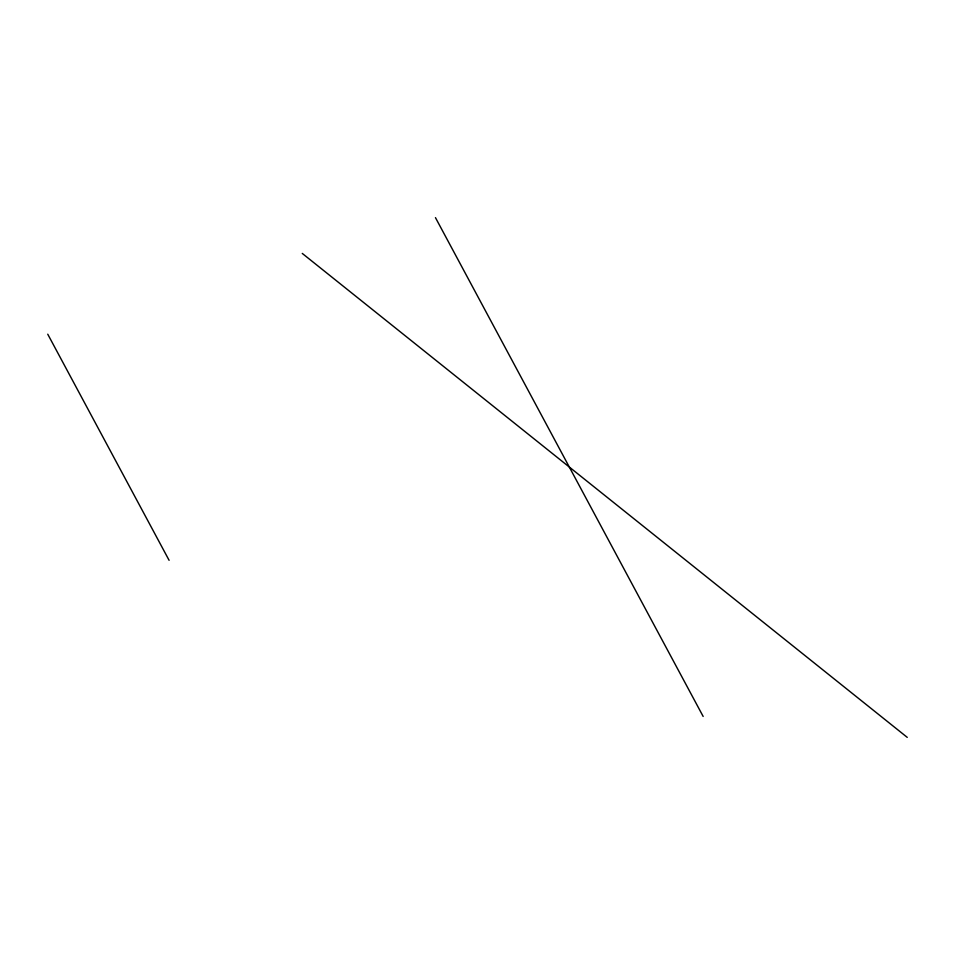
<?xml version="1.0" encoding="UTF-8"?>
<svg xmlns="http://www.w3.org/2000/svg" width="955" height="955" viewBox="0 0 955 955"><rect width="100%" height="100%" fill="white"/><g stroke="black" fill="none" stroke-linecap="round" stroke-linejoin="round"><path stroke-width="1.43" d="M302.269 253.421L907.25 737.367M435.456 217.633L703.155 716.441M47.75 334.202L169.095 560.31"/></g></svg>
